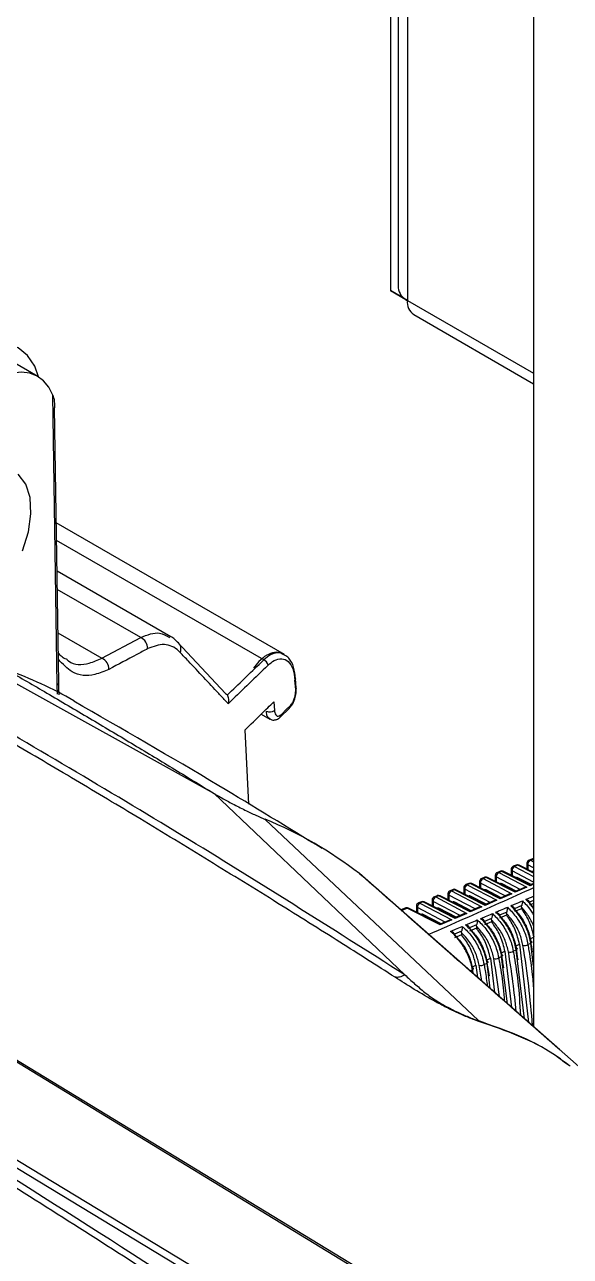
# Model space of a CAD drawing. Extents: x 7 to 135, y 1 to 99.
# Drawn here: x 97.46 to 99.055, y 15.537 to 19.14 of the extents above; entities that cross this region are included whole.
import ezdxf

# ---------------------------------------------------------------- set-up
doc = ezdxf.new("R2010")
doc.units = 0
doc.header["$MEASUREMENT"] = 0
doc.layers.add('OBJECT', color=7, linetype='CONTINUOUS')

msp = doc.modelspace()

# ---------------------------------------------------------------- linework, layer by layer
at = {"layer": 'OBJECT'}
for p, q in [((98.5523, 22.0209), (98.5523, 18.3696)), ((98.5787, 22.0361), (98.5787, 18.3328)), ((98.9478, 22.0449), (98.9478, 16.2081)), ((98.5292, 22.0075), (98.5292, 18.3614)), ((98.5292, 18.3614), (98.5574, 18.3451)), ((98.5787, 18.3328), (98.5292, 18.3614)), ((98.5574, 18.3523), (98.5574, 18.3451)), ((98.5574, 18.3451), (98.5787, 18.3328)), ((98.5787, 18.3328), (98.9478, 18.1198)), ((98.5973, 18.2916), (98.9478, 18.0893)), ((97.4989, 18.1107), (97.3898, 18.1736)), ((97.5553, 17.208), (97.5423, 18.0559)), ((97.5597, 17.2143), (97.5474, 18.0191)), ((98.2192, 17.2973), (97.5525, 17.6822)), ((98.1588, 17.2815), (97.5533, 17.631)), ((97.8871, 17.3493), (97.5547, 17.5412)), ((97.7993, 17.347), (97.5555, 17.4878)), ((97.5574, 17.3607), (97.6861, 17.2864)), ((97.6861, 17.2864), (97.7993, 17.347)), ((97.9064, 17.3337), (98.0474, 17.1835)), ((97.3779, 17.2441), (98.0139, 16.8907)), ((98.2523, 17.1948), (98.2502, 17.2222)), ((98.2534, 17.1999), (98.2515, 17.2273)), ((98.2523, 17.2274), (98.2523, 17.2268)), ((97.5562, 17.181), (97.5553, 17.208)), ((98.2539, 17.1931), (98.2541, 17.1992)), ((98.1886, 17.159), (98.1903, 17.1337)), ((98.1516, 17.1229), (98.1765, 17.1085)), ((98.2081, 17.1148), (98.2334, 17.1395)), ((98.1158, 16.8597), (98.1046, 17.0771)), ((98.0139, 16.8907), (98.5712, 16.3603)), ((98.7863, 16.2263), (98.1634, 16.8151)), ((98.8971, 16.6814), (98.8882, 16.6779)), ((98.9012, 16.6809), (98.8923, 16.6774)), ((98.9478, 16.6572), (98.9012, 16.6809)), ((98.9478, 16.6594), (98.9053, 16.681)), ((98.928, 16.6865), (98.928, 16.6694)), ((98.9478, 16.6736), (98.9309, 16.6824)), ((98.9309, 16.6824), (98.9309, 16.668)), ((98.9478, 16.701), (98.9344, 16.6958)), ((98.9385, 16.6953), (98.9478, 16.6989)), ((98.9385, 16.6953), (98.9478, 16.6904)), ((98.4384, 16.6563), (98.4465, 16.6494)), ((99.024, 16.141), (98.4384, 16.6563)), ((98.8048, 16.6456), (98.796, 16.6421)), ((98.8089, 16.645), (98.8001, 16.6416)), ((98.8942, 16.6017), (98.8089, 16.645)), ((98.894, 16.604), (98.8129, 16.6452)), ((98.8357, 16.6507), (98.8357, 16.6336)), ((98.9082, 16.6101), (98.8386, 16.6467)), ((98.8386, 16.6467), (98.8386, 16.6321)), ((98.851, 16.6635), (98.8421, 16.66)), ((98.8551, 16.6629), (98.8462, 16.6595)), ((98.8462, 16.6595), (98.9282, 16.6165)), ((98.938, 16.6208), (98.8551, 16.6629)), ((98.9378, 16.6231), (98.8591, 16.6631)), ((98.8819, 16.6686), (98.8819, 16.6515)), ((98.9478, 16.6315), (98.8847, 16.6646)), ((98.8847, 16.6646), (98.8847, 16.65)), ((98.8923, 16.6774), (98.9478, 16.6483)), ((98.8975, 16.6449), (98.8959, 16.6443)), ((98.9015, 16.6444), (98.8983, 16.6431)), ((98.9402, 16.6241), (98.9015, 16.6444)), ((98.9436, 16.6628), (98.9421, 16.6622)), ((98.9477, 16.6623), (98.9445, 16.661)), ((98.9478, 16.6622), (98.9477, 16.6623)), ((98.7124, 16.6097), (98.7037, 16.6064)), ((98.7165, 16.6092), (98.7078, 16.6058)), ((98.8065, 16.5635), (98.7165, 16.6092)), ((98.8063, 16.5658), (98.7206, 16.6093)), ((98.7435, 16.6149), (98.7435, 16.5977)), ((98.8205, 16.572), (98.7463, 16.6109)), ((98.7463, 16.6109), (98.7463, 16.5963)), ((98.7586, 16.6277), (98.7498, 16.6243)), ((98.7627, 16.6271), (98.7539, 16.6237)), ((98.7539, 16.6237), (98.8405, 16.5783)), ((98.8503, 16.5826), (98.7627, 16.6271)), ((98.8502, 16.5849), (98.7667, 16.6272)), ((98.7896, 16.6328), (98.7896, 16.6156)), ((98.8644, 16.5911), (98.7925, 16.6288)), ((98.7925, 16.6288), (98.7925, 16.6142)), ((98.8001, 16.6416), (98.8843, 16.5974)), ((98.8052, 16.6091), (98.8036, 16.6085)), ((98.8093, 16.6086), (98.8059, 16.6073)), ((98.8526, 16.5859), (98.8093, 16.6086)), ((98.8513, 16.627), (98.8498, 16.6264)), ((98.8554, 16.6265), (98.8521, 16.6252)), ((98.8964, 16.605), (98.8554, 16.6265)), ((98.9194, 16.615), (98.894, 16.604)), ((98.9282, 16.6165), (98.8942, 16.6017)), ((98.9478, 16.6274), (98.9378, 16.6231)), ((98.9478, 16.6251), (98.938, 16.6208)), ((98.6201, 16.5739), (98.6114, 16.5706)), ((98.6242, 16.5734), (98.6155, 16.5701)), ((98.7188, 16.5253), (98.6242, 16.5734)), ((98.7186, 16.5276), (98.6282, 16.5735)), ((98.6512, 16.5792), (98.6512, 16.5619)), ((98.7328, 16.5338), (98.6541, 16.5751)), ((98.6541, 16.5751), (98.6541, 16.5604)), ((98.6662, 16.5918), (98.6576, 16.5885)), ((98.6704, 16.5913), (98.6617, 16.588)), ((98.6617, 16.588), (98.7528, 16.5401)), ((98.7626, 16.5444), (98.6704, 16.5913)), ((98.7625, 16.5467), (98.6744, 16.5914)), ((98.6973, 16.597), (98.6973, 16.5798)), ((98.7767, 16.5529), (98.7002, 16.593)), ((98.7002, 16.593), (98.7002, 16.5783)), ((98.7078, 16.6058), (98.7966, 16.5592)), ((98.7129, 16.5734), (98.7112, 16.5727)), ((98.717, 16.5728), (98.7136, 16.5715)), ((98.7649, 16.5477), (98.717, 16.5728)), ((98.759, 16.5913), (98.7574, 16.5906)), ((98.7631, 16.5907), (98.7598, 16.5894)), ((98.8087, 16.5668), (98.7631, 16.5907)), ((98.8317, 16.5768), (98.8063, 16.5658)), ((98.8405, 16.5783), (98.8065, 16.5635)), ((98.8756, 16.5959), (98.8502, 16.5849)), ((98.8843, 16.5974), (98.8503, 16.5826)), ((98.9309, 16.5763), (98.9411, 16.5633)), ((98.9478, 16.5775), (98.9359, 16.5724)), ((98.5739, 16.556), (98.5592, 16.5503)), ((98.5609, 16.5489), (98.578, 16.5555)), ((98.675, 16.5063), (98.578, 16.5555)), ((98.6748, 16.5085), (98.582, 16.5556)), ((98.6051, 16.5613), (98.6051, 16.5439)), ((98.689, 16.5147), (98.6079, 16.5572)), ((98.6079, 16.5572), (98.6079, 16.5425)), ((98.6155, 16.5701), (98.709, 16.5211)), ((98.6206, 16.5376), (98.6189, 16.5369)), ((98.6247, 16.5371), (98.6212, 16.5357)), ((98.6772, 16.5095), (98.6247, 16.5371)), ((98.6668, 16.5555), (98.6651, 16.5548)), ((98.6709, 16.555), (98.6674, 16.5536)), ((98.721, 16.5286), (98.6709, 16.555)), ((98.744, 16.5387), (98.7186, 16.5276)), ((98.7528, 16.5401), (98.7188, 16.5253)), ((98.7879, 16.5578), (98.7625, 16.5467)), ((98.7966, 16.5592), (98.7626, 16.5444)), ((98.869, 16.544), (98.8482, 16.5351)), ((98.8683, 16.5399), (98.8683, 16.5348)), ((98.9129, 16.5627), (98.8921, 16.5538)), ((98.9122, 16.5538), (98.8922, 16.5451)), ((98.9122, 16.5584), (98.9122, 16.5538)), ((98.936, 16.5707), (98.9478, 16.5552)), ((98.9478, 16.5694), (98.936, 16.5642)), ((98.7002, 16.5196), (98.6748, 16.5085)), ((98.709, 16.5211), (98.675, 16.5063)), ((98.7812, 16.5065), (98.7606, 16.4976)), ((98.7806, 16.5028), (98.7806, 16.4966)), ((98.8251, 16.5252), (98.8044, 16.5164)), ((98.8245, 16.5157), (98.8045, 16.507)), ((98.8245, 16.5213), (98.8245, 16.5157)), ((98.8683, 16.5348), (98.8484, 16.5261)), ((98.7373, 16.4877), (98.7168, 16.4789)), ((98.7368, 16.4775), (98.7168, 16.4688)), ((98.7368, 16.4841), (98.7368, 16.4775)), ((98.7806, 16.4966), (98.7607, 16.4879)), ((98.9371, 16.4649), (98.9478, 16.4701)), ((98.8521, 16.4236), (98.864, 16.4294)), ((98.864, 16.4294), (98.8833, 16.2648)), ((98.8883, 16.4293), (98.897, 16.4332)), ((98.8946, 16.4442), (98.9065, 16.45)), ((98.9215, 16.2313), (98.897, 16.4332)), ((98.9065, 16.45), (98.9328, 16.2213)), ((98.931, 16.4487), (98.9397, 16.4527)), ((98.9478, 16.3852), (98.9397, 16.4527)), ((98.803, 16.3904), (98.8116, 16.3944)), ((98.8096, 16.403), (98.8216, 16.4088)), ((98.8208, 16.3199), (98.8116, 16.3944)), ((98.8216, 16.4088), (98.8335, 16.3087)), ((98.8457, 16.4099), (98.8543, 16.4138)), ((98.8712, 16.2755), (98.8543, 16.4138)), ((98.5712, 16.3603), (98.5712, 16.3603)), ((98.7618, 16.3718), (98.7688, 16.3749)), ((98.7671, 16.3825), (98.7791, 16.3883)), ((98.7701, 16.3644), (98.7688, 16.3749)), ((98.7791, 16.3883), (98.7834, 16.3528)), ((98.7863, 16.2263), (98.791, 16.2227)), ((99.1301, 16.0478), (99.022, 16.1428)), ((97.4245, 16.1133), (100.419, 14.2878)), ((100.1867, 14.1537), (97.1812, 15.9729)), ((100.1764, 14.1361), (97.1708, 15.9553))]:
    msp.add_line(p, q, dxfattribs=at)
at = {"layer": 'OBJECT', "flags": 128}
for points in [[(97.5004, 18.1098), (97.4895, 18.1401), (97.4689, 18.1716), (97.4413, 18.1937), (97.4079, 18.2056), (97.37, 18.2068), (97.3289, 18.1973), (97.2862, 18.1774)], [(97.5423, 18.0559), (97.5309, 18.0793), (97.5157, 18.098), (97.497, 18.1117), (97.4752, 18.1201), (97.4509, 18.1229), (97.4247, 18.12), (97.3971, 18.1116), (97.3689, 18.0978)], [(97.4535, 17.6007), (97.471, 17.6556), (97.4786, 17.7084), (97.476, 17.756), (97.4634, 17.7956), (97.4413, 17.825)], [(97.5607, 17.1788), (97.5602, 17.2), (97.5599, 17.2145)], [(98.2105, 17.1219), (98.2257, 17.1369), (98.2358, 17.1467)], [(98.8968, 16.4394), (98.898, 16.4388), (98.8989, 16.4382), (98.8994, 16.4375), (98.8996, 16.4367), (98.8994, 16.4358), (98.8989, 16.4349), (98.8981, 16.434), (98.897, 16.4332)], [(98.9395, 16.4588), (98.9407, 16.4583), (98.9415, 16.4577), (98.9421, 16.4569), (98.9423, 16.4561), (98.9421, 16.4552), (98.9416, 16.4544), (98.9408, 16.4535), (98.9397, 16.4527)], [(98.8114, 16.4004), (98.8126, 16.3999), (98.8134, 16.3993), (98.814, 16.3986), (98.8142, 16.3978), (98.814, 16.3969), (98.8135, 16.396), (98.8127, 16.3952), (98.8116, 16.3944)], [(98.8541, 16.4199), (98.8553, 16.4194), (98.8562, 16.4188), (98.8567, 16.418), (98.8569, 16.4172), (98.8567, 16.4163), (98.8562, 16.4155), (98.8554, 16.4146), (98.8543, 16.4138)], [(98.7687, 16.381), (98.7698, 16.3805), (98.7707, 16.3799), (98.7712, 16.3791), (98.7714, 16.3783), (98.7713, 16.3775), (98.7708, 16.3766), (98.7699, 16.3758), (98.7688, 16.3749)], [(100.426, 14.2882), (98.9404, 15.1939), (97.4314, 16.1138)]]:
    msp.add_lwpolyline(points, dxfattribs=at)
at = {"layer": 'OBJECT'}
for centre, radius, start, end in [((98.5973, 18.3741), 0.0453, 185.6949, 245.6253), ((98.6233, 18.3282), 0.0449, 174.0669, 234.6209), ((97.7841, 17.3147), 0.0357, 359.2676, 64.8195), ((97.8933, 17.3137), 0.0239, 333.6427, 56.7633), ((97.6707, 17.2541), 0.0358, 359.5151, 64.5708), ((98.1523, 17.263), 0.0195, 8.1693, 70.5943), ((97.0153, 16.1411), 1.1784, 60.0256, 70.4604), ((98.2465, 17.2267), 0.00587, 310.1544, 0.4523), ((97.5521, 17.2149), 0.00759, 294.7753, 355.9044), ((98.2488, 17.1991), 0.00556, 308.9824, 8.8479), ((98.1763, 17.1525), 0.0235, 246.1654, 306.5853), ((98.2017, 17.1209), 0.00881, 316.078, 7.079), ((98.227, 17.1456), 0.00881, 316.0618, 7.0175), ((97.7224, 15.7339), 1.1677, 52.1797, 67.8095), ((98.9007, 16.672), 0.01, 63.0658, 111.1945), ((98.8987, 16.6769), 0.00472, 56.7759, 108.7944), ((98.9034, 16.6768), 0.00462, 65.6426, 117.5159), ((98.938, 16.6865), 0.01, 111.1945, 180), ((98.9329, 16.687), 0.00496, 185.3403, 245.3085), ((98.9451, 16.6827), 0.0143, 117.7201, 180.9235), ((98.9359, 16.6913), 0.00472, 56.7772, 108.793), ((98.8084, 16.6362), 0.01, 63.0658, 111.1945), ((98.8063, 16.6411), 0.00472, 56.773, 108.8005), ((98.811, 16.6409), 0.00462, 65.6466, 117.5085), ((98.8457, 16.6507), 0.01, 111.1945, 180), ((98.8407, 16.6512), 0.00496, 185.3506, 245.3028), ((98.8528, 16.6469), 0.0143, 117.7212, 180.926), ((98.8436, 16.6556), 0.00472, 56.7759, 108.7944), ((98.8546, 16.6541), 0.01, 63.0658, 111.1945), ((98.8525, 16.659), 0.00472, 56.7759, 108.7944), ((98.8572, 16.6588), 0.00462, 65.6466, 117.5085), ((98.8919, 16.6686), 0.01, 111.1945, 180), ((98.8868, 16.6691), 0.00496, 185.3428, 245.3032), ((98.899, 16.6648), 0.0143, 117.7211, 180.9225), ((98.8898, 16.6735), 0.00472, 56.7757, 108.7926), ((98.716, 16.6004), 0.01, 63.0658, 111.1945), ((98.7139, 16.6053), 0.00472, 56.7779, 108.7956), ((98.7187, 16.6051), 0.00462, 65.6456, 117.5166), ((98.7535, 16.6149), 0.01, 111.1945, 180), ((98.7484, 16.6154), 0.00496, 185.3403, 245.3085), ((98.7606, 16.6111), 0.0143, 117.7207, 180.9229), ((98.7514, 16.6198), 0.00472, 56.7732, 108.797), ((98.7622, 16.6183), 0.01, 63.0658, 111.1945), ((98.7601, 16.6232), 0.00472, 56.7779, 108.7956), ((98.7648, 16.623), 0.00462, 65.6466, 117.5085), ((98.7996, 16.6328), 0.01, 111.1945, 180), ((98.7945, 16.6333), 0.00496, 185.3395, 245.3066), ((98.8067, 16.629), 0.0143, 117.7187, 180.9248), ((98.7975, 16.6377), 0.00472, 56.7737, 108.7945), ((98.6237, 16.5646), 0.01, 63.0658, 111.1945), ((98.6216, 16.5695), 0.00472, 56.7743, 108.7992), ((98.6263, 16.5693), 0.00462, 65.6405, 117.5217), ((98.6612, 16.5792), 0.01, 111.1945, 180), ((98.6561, 16.5796), 0.00496, 185.3498, 245.3009), ((98.6683, 16.5753), 0.0143, 117.7223, 180.9254), ((98.6591, 16.584), 0.00472, 56.7779, 108.7956), ((98.6699, 16.5825), 0.01, 63.0658, 111.1945), ((98.6678, 16.5874), 0.00472, 56.7759, 108.7944), ((98.6725, 16.5872), 0.00462, 65.6405, 117.5217), ((98.7073, 16.597), 0.01, 111.1945, 180), ((98.7023, 16.5975), 0.00496, 185.3451, 245.301), ((98.7144, 16.5932), 0.0143, 117.7222, 180.9219), ((98.7052, 16.6019), 0.00472, 56.7758, 108.7958), ((98.9329, 16.5808), 0.00496, 185.3403, 245.3085), ((98.5775, 16.5467), 0.01, 63.0658, 111.1945), ((98.5754, 16.5516), 0.00472, 56.7743, 108.7992), ((98.5801, 16.5514), 0.00462, 65.6476, 117.5146), ((98.6151, 16.5613), 0.01, 111.1945, 180), ((98.61, 16.5617), 0.00496, 185.3403, 245.3085), ((98.6222, 16.5574), 0.0143, 117.7248, 180.9229), ((98.613, 16.5661), 0.00472, 56.7842, 108.7945), ((98.8787, 16.4458), 0.0191, 255.8772, 300.2582), ((98.9214, 16.4651), 0.019, 255.6488, 300.2481), ((98.836, 16.4264), 0.0192, 256.0982, 300.2769), ((98.7932, 16.4071), 0.0193, 256.3244, 300.2897)]:
    msp.add_arc(centre, radius, start, end, dxfattribs=at)
for centre, major_axis, ratio, start_param, end_param in [((98.902, 16.6359), (-0.00492, 0.00878), 0.569277, 5.564272, 6.202582), ((98.9481, 16.6538), (-0.00492, 0.00878), 0.569277, 5.564272, 6.202582), ((98.8097, 16.6002), (-0.00492, 0.00878), 0.569277, 5.564272, 6.202582), ((98.8558, 16.6181), (-0.00492, 0.00878), 0.569277, 5.564272, 6.202582), ((98.9277, 16.6077), (0.014, -0.0005), 0.628267, 1.558596, 2.22252), ((98.9375, 16.612), (0.0003, 0.011), 0.034338, 5.635442, 6.267004), ((98.7174, 16.5644), (-0.00492, 0.00878), 0.569277, 5.564272, 6.202582), ((98.7636, 16.5823), (-0.00492, 0.00878), 0.569277, 5.564272, 6.202582), ((98.84, 16.5695), (0.014, -0.0005), 0.628267, 1.558596, 2.22252), ((98.8498, 16.5738), (0.0003, 0.011), 0.034338, 5.635442, 6.267004), ((98.8838, 16.5886), (0.014, -0.0005), 0.628267, 1.558596, 2.22252), ((98.8937, 16.5929), (0.0003, 0.011), 0.034338, 5.635442, 6.267004), ((98.6251, 16.5286), (-0.00492, 0.00878), 0.569277, 5.564272, 6.202582), ((98.6713, 16.5465), (-0.00492, 0.00878), 0.569277, 5.564272, 6.202582), ((98.7523, 16.5313), (0.014, -0.0005), 0.628267, 1.558596, 2.22252), ((98.7621, 16.5356), (0.0003, 0.011), 0.034338, 5.635442, 6.267004), ((98.7961, 16.5504), (0.014, -0.0005), 0.628267, 1.558596, 2.22252), ((98.806, 16.5547), (0.0003, 0.011), 0.034338, 5.635442, 6.267004), ((98.6745, 16.4974), (0.0003, 0.011), 0.034338, 5.635442, 6.267004), ((98.7085, 16.5123), (0.014, -0.0005), 0.628267, 1.558596, 2.22252), ((98.7183, 16.5165), (0.0003, 0.011), 0.034338, 5.635442, 6.267004), ((97.3824, 16.958), (-1.0895, 1.9203), 0.572321, 4.120512, 4.138642), ((97.3751, 16.9554), (-1.1181, 1.9031), 0.582398, 4.004312, 4.127029), ((97.4263, 16.9833), (-1.0879, 1.9175), 0.572321, 4.118714, 4.135255), ((97.2947, 16.9074), (-1.0927, 1.926), 0.572321, 4.123176, 4.145392), ((97.2875, 16.9048), (-1.1214, 1.9087), 0.582398, 4.076801, 4.133782), ((97.3386, 16.9327), (-1.0911, 1.9232), 0.572321, 4.122025, 4.142021), ((97.3313, 16.9301), (-1.1197, 1.9059), 0.582398, 4.039887, 4.13041), ((97.2509, 16.8821), (-1.0943, 1.9288), 0.572321, 4.139942, 4.148755), ((97.2436, 16.8795), (-1.123, 1.9115), 0.582398, 4.113622, 4.137147)]:
    msp.add_ellipse(centre, major_axis=major_axis, ratio=ratio, start_param=start_param, end_param=end_param, dxfattribs=at)
for points, knots in [([(97.5423, 18.0559), (97.5442, 18.0497), (97.5475, 18.0384), (97.5471, 18.0251), (97.5469, 18.0191)], [0, 0, 0, 0, 0.549989, 1, 1, 1, 1]), ([(97.7993, 17.347), (97.8185, 17.3547), (97.8494, 17.3671), (97.8739, 17.3523), (97.8832, 17.3467)], [0, 0, 0, 0, 0.62041, 1, 1, 1, 1]), ([(97.9108, 17.3297), (97.9034, 17.3378), (97.8953, 17.3466), (97.8847, 17.3502), (97.8838, 17.3505)], [0, 0, 0, 0, 0.908616, 1, 1, 1, 1]), ([(97.5821, 17.2831), (97.578, 17.2849), (97.5698, 17.2885), (97.5622, 17.2976), (97.5583, 17.302)], [0, 0, 0, 0, 0.503273, 1, 1, 1, 1]), ([(97.8198, 17.3143), (97.8092, 17.3085), (97.7715, 17.2883), (97.7337, 17.2682), (97.7065, 17.2538)], [0, 0, 0, 0, 0.283442, 1, 1, 1, 1]), ([(97.9147, 17.3031), (97.9133, 17.3046), (97.9, 17.318), (97.8695, 17.3327), (97.8364, 17.3204), (97.8198, 17.3143)], [0, 0, 0, 0, 0.055698, 0.528179, 1, 1, 1, 1]), ([(98.0553, 17.1532), (98.0532, 17.1554), (98.044, 17.1653), (98.0056, 17.2066), (97.9609, 17.2543), (97.9227, 17.2947), (97.9147, 17.3031)], [0, 0, 0, 0, 0.044596, 0.202192, 0.832595, 1, 1, 1, 1]), ([(98.22, 17.2953), (98.218, 17.297), (98.2097, 17.304), (98.1899, 17.3045), (98.1666, 17.296), (98.1462, 17.2796), (98.1343, 17.2639), (98.1291, 17.2572)], [0, 0, 0, 0, 0.078524, 0.320992, 0.554022, 0.809155, 1, 1, 1, 1]), ([(98.2197, 17.2951), (98.2148, 17.298), (98.203, 17.3051), (98.1811, 17.2992), (98.1655, 17.2868), (98.1588, 17.2815)], [0, 0, 0, 0, 0.28477, 0.691893, 1, 1, 1, 1]), ([(98.2522, 17.2268), (98.2507, 17.2381), (98.2475, 17.2616), (98.2362, 17.285), (98.2242, 17.2927), (98.22, 17.2953)], [0, 0, 0, 0, 0.380251, 0.783091, 1, 1, 1, 1]), ([(97.7065, 17.2538), (97.6928, 17.248), (97.6556, 17.2322), (97.602, 17.236), (97.5715, 17.2691), (97.5586, 17.2831)], [0, 0, 0, 0, 0.251886, 0.68346, 1, 1, 1, 1]), ([(97.5814, 17.2848), (97.5836, 17.2827), (97.6026, 17.2645), (97.6402, 17.2666), (97.6737, 17.2811), (97.6861, 17.2864)], [0, 0, 0, 0, 0.077934, 0.659746, 1, 1, 1, 1]), ([(98.0528, 17.1788), (98.0857, 17.2106), (98.121, 17.2448), (98.1563, 17.2791), (98.1588, 17.2815)], [0, 0, 0, 0, 0.930023, 1, 1, 1, 1]), ([(98.1716, 17.2658), (98.1692, 17.2634), (98.1304, 17.2259), (98.0916, 17.1883), (98.0553, 17.1532)], [0, 0, 0, 0, 0.063733, 1, 1, 1, 1]), ([(98.1716, 17.2658), (98.1775, 17.2708), (98.1911, 17.2824), (98.212, 17.2872), (98.2311, 17.2787), (98.2453, 17.2571), (98.2486, 17.2339), (98.2502, 17.2222)], [0, 0, 0, 0, 0.161508, 0.374624, 0.583394, 0.791695, 1, 1, 1, 1]), ([(97.4094, 17.2517), (97.4481, 17.2293), (97.5289, 17.1824), (97.6498, 17.1111), (97.7718, 17.0382), (97.8931, 16.9648), (97.9732, 16.9157), (98.0139, 16.8907)], [0, 0, 0, 0, 0.187145, 0.391348, 0.595125, 0.793954, 1, 1, 1, 1]), ([(98.2333, 17.1397), (98.236, 17.1428), (98.2428, 17.15), (98.2497, 17.1659), (98.2541, 17.1818), (98.254, 17.1902), (98.2539, 17.1931)], [0, 0, 0, 0, 0.2328643, 0.5628067, 0.8466364, 1, 1, 1, 1]), ([(98.2358, 17.1467), (98.2373, 17.1484), (98.2409, 17.1523), (98.2459, 17.1614), (98.25, 17.1727), (98.2524, 17.1844), (98.2523, 17.1913), (98.2523, 17.1948)], [0, 0, 0, 0, 0.160433, 0.37763, 0.588082, 0.793922, 1, 1, 1, 1]), ([(98.5427, 16.3533), (98.489, 16.3875), (98.3753, 16.46), (98.1941, 16.5737), (97.9992, 16.6942), (97.8018, 16.8143), (97.6086, 16.9301), (97.4197, 17.0417), (97.2932, 17.1151), (97.2299, 17.1518)], [0, 0, 0, 0, 0.124105, 0.263212, 0.41732, 0.571428, 0.714286, 0.857143, 1, 1, 1, 1]), ([(98.5712, 16.3603), (98.3549, 16.4975), (97.9224, 16.7719), (97.4804, 17.0306), (97.2594, 17.16)], [0, 0, 0, 0, 0.5000023, 1, 1, 1, 1]), ([(98.3296, 16.7295), (98.2292, 16.7912), (97.9893, 16.9386), (97.7453, 17.0792), (97.6035, 17.1609)], [0, 0, 0, 0, 0.4184673, 1, 1, 1, 1]), ([(98.0474, 17.1835), (98.0493, 17.1822), (98.0514, 17.1807), (98.0527, 17.179), (98.0528, 17.1788)], [0, 0, 0, 0, 0.916074, 1, 1, 1, 1]), ([(98.0553, 17.1532), (98.0553, 17.1532), (98.0559, 17.155), (98.057, 17.1596), (98.0572, 17.1668), (98.0557, 17.174), (98.0538, 17.1772), (98.0528, 17.1788)], [0, 0, 0, 0, 0.008356, 0.186426, 0.481884, 0.747042, 1, 1, 1, 1]), ([(98.1046, 17.0771), (98.1206, 17.0927), (98.1486, 17.12), (98.1766, 17.1473), (98.1886, 17.159)], [0, 0, 0, 0, 0.571196, 1, 1, 1, 1]), ([(98.1767, 17.1091), (98.175, 17.1102), (98.1709, 17.1127), (98.1677, 17.121), (98.167, 17.1282), (98.1668, 17.131)], [0, 0, 0, 0, 0.306221, 0.731743, 1, 1, 1, 1]), ([(98.1767, 17.109), (98.1779, 17.1082), (98.182, 17.1053), (98.1907, 17.1051), (98.2003, 17.1081), (98.2053, 17.1124), (98.2081, 17.1148)], [0, 0, 0, 0, 0.1296219, 0.4254334, 0.6918127, 1, 1, 1, 1]), ([(98.1903, 17.1337), (98.1905, 17.1317), (98.191, 17.1265), (98.1936, 17.1203), (98.1982, 17.1166), (98.2042, 17.1168), (98.2084, 17.1202), (98.2105, 17.1219)], [0, 0, 0, 0, 0.131882, 0.34099, 0.55715, 0.778708, 1, 1, 1, 1]), ([(98.0139, 16.8907), (98.0167, 16.889), (98.0237, 16.8848), (98.0412, 16.8748), (98.0689, 16.8597), (98.1038, 16.8422), (98.138, 16.826), (98.1547, 16.8189), (98.1634, 16.8151)], [0, 0, 0, 0, 0.061295, 0.157978, 0.353026, 0.568966, 0.775601, 1, 1, 1, 1]), ([(95.7189, 16.7949), (96.0676, 16.5913), (96.7648, 16.184), (97.8087, 15.5279), (98.8502, 14.8421), (99.5414, 14.356), (99.887, 14.1129)], [0, 0, 0, 0, 0.25003, 0.500058, 0.750055, 1, 1, 1, 1]), ([(99.8759, 14.0961), (99.7115, 14.2125), (99.3773, 14.4494), (98.8663, 14.8004), (98.3379, 15.1549), (97.8076, 15.5009), (97.28, 15.8358), (96.7598, 16.157), (96.2357, 16.4721), (95.8849, 16.6753), (95.709, 16.7772)], [0, 0, 0, 0, 0.118989, 0.241992, 0.369009, 0.500039, 0.623805, 0.748387, 0.873785, 1, 1, 1, 1]), ([(99.024, 16.141), (98.9604, 16.197), (98.8327, 16.3094), (98.6427, 16.4766), (98.5096, 16.5941), (98.4431, 16.6528)], [0, 0, 0, 0, 0.332263, 0.666681, 1, 1, 1, 1]), ([(98.9478, 16.6149), (98.9143, 16.5998), (98.8127, 16.5538), (98.71, 16.5085), (98.6412, 16.478)], [0, 0, 0, 0, 0.329584, 1, 1, 1, 1]), ([(98.8809, 16.5621), (98.8856, 16.5641), (98.897, 16.5689), (98.9083, 16.5737), (98.915, 16.5765)], [0, 0, 0, 0, 0.412431, 1, 1, 1, 1]), ([(98.915, 16.5765), (98.915, 16.5765), (98.915, 16.5759), (98.915, 16.574), (98.9146, 16.5705), (98.9139, 16.5662), (98.9132, 16.5638), (98.9129, 16.5627)], [0, 0, 0, 0, 0.008321, 0.166408, 0.512965, 0.780846, 1, 1, 1, 1]), ([(98.915, 16.5765), (98.9167, 16.5749), (98.9229, 16.5691), (98.9349, 16.5561), (98.9431, 16.5425), (98.9478, 16.5348)], [0, 0, 0, 0, 0.138038, 0.505231, 1, 1, 1, 1]), ([(98.9249, 16.5807), (98.9296, 16.5827), (98.9372, 16.5859), (98.9448, 16.5891), (98.9478, 16.5904)], [0, 0, 0, 0, 0.613956, 1, 1, 1, 1]), ([(98.9478, 16.5532), (98.9461, 16.5559), (98.9409, 16.5644), (98.9327, 16.5731), (98.9265, 16.5791), (98.9249, 16.5807)], [0, 0, 0, 0, 0.257975, 0.798625, 1, 1, 1, 1]), ([(98.9359, 16.5724), (98.9356, 16.5733), (98.9349, 16.5752), (98.9318, 16.5779), (98.9282, 16.5797), (98.9257, 16.5805), (98.9249, 16.5807), (98.9249, 16.5807)], [0, 0, 0, 0, 0.217444, 0.491747, 0.856139, 0.991889, 1, 1, 1, 1]), ([(98.793, 16.5249), (98.7977, 16.5269), (98.8091, 16.5317), (98.8204, 16.5365), (98.8271, 16.5393)], [0, 0, 0, 0, 0.412497, 1, 1, 1, 1]), ([(98.8271, 16.5393), (98.8271, 16.5393), (98.8271, 16.5386), (98.8271, 16.5365), (98.8267, 16.5329), (98.826, 16.5287), (98.8254, 16.5263), (98.8251, 16.5252)], [0, 0, 0, 0, 0.0081507, 0.2069055, 0.5377494, 0.7912597, 1, 1, 1, 1]), ([(98.8271, 16.5393), (98.8289, 16.5377), (98.8352, 16.532), (98.8501, 16.5161), (98.8691, 16.4881), (98.883, 16.4557), (98.8869, 16.4365), (98.8883, 16.4293)], [0, 0, 0, 0, 0.0590024, 0.2108554, 0.5147326, 0.8189782, 1, 1, 1, 1]), ([(98.837, 16.5435), (98.8417, 16.5455), (98.853, 16.5503), (98.8644, 16.5551), (98.8711, 16.558)], [0, 0, 0, 0, 0.412464, 1, 1, 1, 1]), ([(98.897, 16.4332), (98.8958, 16.4392), (98.8923, 16.4574), (98.8798, 16.4889), (98.8609, 16.5185), (98.8456, 16.5355), (98.8387, 16.5419), (98.837, 16.5435)], [0, 0, 0, 0, 0.152332, 0.45946, 0.766109, 0.941052, 1, 1, 1, 1]), ([(98.8482, 16.5351), (98.848, 16.5359), (98.8473, 16.5378), (98.8444, 16.5405), (98.8408, 16.5424), (98.838, 16.5433), (98.837, 16.5435), (98.837, 16.5435)], [0, 0, 0, 0, 0.20674, 0.464932, 0.810713, 0.992038, 1, 1, 1, 1]), ([(98.8683, 16.5399), (98.8684, 16.541), (98.8685, 16.5423), (98.8689, 16.5437), (98.869, 16.544)], [0, 0, 0, 0, 0.819105, 1, 1, 1, 1]), ([(98.9167, 16.4467), (98.9141, 16.458), (98.9087, 16.4804), (98.8911, 16.5138), (98.8758, 16.5314), (98.8683, 16.5399)], [0, 0, 0, 0, 0.3406012, 0.6812768, 1, 1, 1, 1]), ([(98.8711, 16.558), (98.8711, 16.5579), (98.8711, 16.5573), (98.871, 16.5552), (98.8707, 16.5517), (98.87, 16.5474), (98.8693, 16.545), (98.869, 16.544)], [0, 0, 0, 0, 0.0082326, 0.1870017, 0.5256311, 0.7861812, 1, 1, 1, 1]), ([(98.8711, 16.558), (98.8728, 16.5564), (98.8791, 16.5506), (98.8938, 16.5345), (98.9126, 16.5062), (98.926, 16.4743), (98.9297, 16.4555), (98.931, 16.4487)], [0, 0, 0, 0, 0.0587321, 0.212375, 0.5198861, 0.8277772, 1, 1, 1, 1]), ([(98.9397, 16.4527), (98.9385, 16.4587), (98.9351, 16.4768), (98.9226, 16.5083), (98.904, 16.5375), (98.8892, 16.5543), (98.8826, 16.5605), (98.8809, 16.5621)], [0, 0, 0, 0, 0.154143, 0.464927, 0.77522, 0.941323, 1, 1, 1, 1]), ([(98.8921, 16.5538), (98.8918, 16.5546), (98.8911, 16.5565), (98.8881, 16.5592), (98.8845, 16.5611), (98.8818, 16.5619), (98.881, 16.5621), (98.8809, 16.5621)], [0, 0, 0, 0, 0.211947, 0.477995, 0.832967, 0.991967, 1, 1, 1, 1]), ([(98.8922, 16.5522), (98.8999, 16.5431), (98.9153, 16.5248), (98.9321, 16.4913), (98.9371, 16.4695), (98.9395, 16.4588)], [0, 0, 0, 0, 0.337675, 0.675295, 1, 1, 1, 1]), ([(98.9122, 16.5584), (98.9122, 16.5595), (98.9123, 16.5609), (98.9128, 16.5624), (98.9129, 16.5627)], [0, 0, 0, 0, 0.794593, 1, 1, 1, 1]), ([(98.9478, 16.5038), (98.9431, 16.5138), (98.9337, 16.5339), (98.9194, 16.5502), (98.9122, 16.5584)], [0, 0, 0, 0, 0.496464, 1, 1, 1, 1]), ([(98.949, 16.4707), (98.9457, 16.4843), (98.9394, 16.5102), (98.9235, 16.5385), (98.9139, 16.5515), (98.9122, 16.5538)], [0, 0, 0, 0, 0.477153, 0.907814, 1, 1, 1, 1]), ([(98.7051, 16.4875), (98.7098, 16.4895), (98.7212, 16.4944), (98.7325, 16.4992), (98.7392, 16.502)], [0, 0, 0, 0, 0.412556, 1, 1, 1, 1]), ([(98.7392, 16.502), (98.7392, 16.502), (98.7392, 16.501), (98.7392, 16.4985), (98.7388, 16.4946), (98.7381, 16.4908), (98.7376, 16.4887), (98.7373, 16.4877)], [0, 0, 0, 0, 0.007981, 0.299092, 0.602914, 0.800701, 1, 1, 1, 1]), ([(98.7392, 16.502), (98.7411, 16.5004), (98.7475, 16.4949), (98.7626, 16.4793), (98.7821, 16.4517), (98.797, 16.4186), (98.8013, 16.3985), (98.803, 16.3904)], [0, 0, 0, 0, 0.059553, 0.208064, 0.505163, 0.802608, 1, 1, 1, 1]), ([(98.7491, 16.5062), (98.7538, 16.5082), (98.7651, 16.513), (98.7765, 16.5179), (98.7831, 16.5207)], [0, 0, 0, 0, 0.412527, 1, 1, 1, 1]), ([(98.8116, 16.3944), (98.8104, 16.4004), (98.8068, 16.4186), (98.7941, 16.4501), (98.7746, 16.4803), (98.7585, 16.4979), (98.7509, 16.5046), (98.7491, 16.5062)], [0, 0, 0, 0, 0.148954, 0.449261, 0.749101, 0.940502, 1, 1, 1, 1]), ([(98.7606, 16.4976), (98.7603, 16.4985), (98.7598, 16.5003), (98.757, 16.503), (98.7533, 16.505), (98.7504, 16.5059), (98.7491, 16.5062), (98.7491, 16.5062)], [0, 0, 0, 0, 0.197195, 0.440804, 0.768929, 0.992204, 1, 1, 1, 1]), ([(98.7806, 16.5028), (98.7807, 16.5038), (98.7808, 16.505), (98.7812, 16.5063), (98.7812, 16.5065)], [0, 0, 0, 0, 0.873696, 1, 1, 1, 1]), ([(98.8314, 16.4078), (98.8287, 16.4191), (98.8232, 16.4416), (98.805, 16.4758), (98.7888, 16.4937), (98.7806, 16.5028)], [0, 0, 0, 0, 0.331873, 0.663815, 1, 1, 1, 1]), ([(98.7831, 16.5207), (98.7831, 16.5207), (98.7832, 16.5197), (98.7831, 16.5173), (98.7827, 16.5135), (98.782, 16.5096), (98.7815, 16.5075), (98.7812, 16.5065)], [0, 0, 0, 0, 0.008079, 0.282732, 0.5938, 0.796128, 1, 1, 1, 1]), ([(98.7831, 16.5207), (98.785, 16.5191), (98.7914, 16.5135), (98.8064, 16.4977), (98.8256, 16.4699), (98.84, 16.4372), (98.8441, 16.4175), (98.8457, 16.4099)], [0, 0, 0, 0, 0.059279, 0.209423, 0.509833, 0.8106, 1, 1, 1, 1]), ([(98.8543, 16.4138), (98.8531, 16.4198), (98.8496, 16.438), (98.837, 16.4695), (98.8177, 16.4994), (98.8021, 16.5167), (98.7948, 16.5233), (98.793, 16.5249)], [0, 0, 0, 0, 0.150605, 0.454244, 0.757411, 0.940777, 1, 1, 1, 1]), ([(98.8044, 16.5164), (98.8042, 16.5172), (98.8036, 16.5191), (98.8007, 16.5218), (98.797, 16.5237), (98.7942, 16.5246), (98.7931, 16.5249), (98.793, 16.5249)], [0, 0, 0, 0, 0.201837, 0.452546, 0.789369, 0.992111, 1, 1, 1, 1]), ([(98.8045, 16.515), (98.8123, 16.5062), (98.828, 16.4884), (98.8459, 16.4542), (98.8514, 16.4315), (98.8541, 16.4199)], [0, 0, 0, 0, 0.328832, 0.657619, 1, 1, 1, 1]), ([(98.8245, 16.5213), (98.8246, 16.5224), (98.8247, 16.5237), (98.825, 16.525), (98.8251, 16.5252)], [0, 0, 0, 0, 0.845428, 1, 1, 1, 1]), ([(98.8741, 16.4273), (98.8714, 16.4385), (98.866, 16.461), (98.8481, 16.4948), (98.8323, 16.5126), (98.8245, 16.5213)], [0, 0, 0, 0, 0.336125, 0.672319, 1, 1, 1, 1]), ([(98.864, 16.4294), (98.8605, 16.4436), (98.8539, 16.4702), (98.8369, 16.4995), (98.8266, 16.5129), (98.8245, 16.5157)], [0, 0, 0, 0, 0.477916, 0.890826, 1, 1, 1, 1]), ([(98.8484, 16.5336), (98.8561, 16.5246), (98.8716, 16.5066), (98.889, 16.4728), (98.8942, 16.4505), (98.8968, 16.4394)], [0, 0, 0, 0, 0.333135, 0.666223, 1, 1, 1, 1]), ([(98.9065, 16.45), (98.9031, 16.4639), (98.8966, 16.4902), (98.8802, 16.519), (98.8702, 16.5322), (98.8683, 16.5348)], [0, 0, 0, 0, 0.477553, 0.899063, 1, 1, 1, 1]), ([(98.7688, 16.3749), (98.7676, 16.381), (98.764, 16.3992), (98.7513, 16.4307), (98.7314, 16.4612), (98.715, 16.479), (98.707, 16.4859), (98.7051, 16.4875)], [0, 0, 0, 0, 0.147377, 0.444496, 0.741155, 0.94022, 1, 1, 1, 1]), ([(98.7168, 16.4789), (98.7165, 16.4797), (98.716, 16.4815), (98.7133, 16.4842), (98.7096, 16.4863), (98.7065, 16.4872), (98.7052, 16.4875), (98.7051, 16.4875)], [0, 0, 0, 0, 0.192788, 0.42965, 0.749297, 0.992263, 1, 1, 1, 1]), ([(98.7168, 16.4778), (98.7248, 16.4691), (98.7406, 16.4518), (98.7597, 16.4171), (98.7656, 16.3935), (98.7687, 16.381)], [0, 0, 0, 0, 0.320861, 0.641679, 1, 1, 1, 1]), ([(98.7368, 16.4841), (98.7369, 16.4852), (98.737, 16.4863), (98.7373, 16.4876), (98.7373, 16.4877)], [0, 0, 0, 0, 0.9040635, 1, 1, 1, 1]), ([(98.7887, 16.3884), (98.7859, 16.3996), (98.7804, 16.4221), (98.762, 16.4567), (98.7453, 16.4748), (98.7368, 16.4841)], [0, 0, 0, 0, 0.327832, 0.655736, 1, 1, 1, 1]), ([(98.7791, 16.3883), (98.7761, 16.4005), (98.7702, 16.425), (98.7535, 16.456), (98.7411, 16.472), (98.7368, 16.4775)], [0, 0, 0, 0, 0.396562, 0.79319, 1, 1, 1, 1]), ([(98.7607, 16.4964), (98.7685, 16.4877), (98.7843, 16.4701), (98.8028, 16.4357), (98.8085, 16.4125), (98.8114, 16.4004)], [0, 0, 0, 0, 0.3247441, 0.6494484, 1, 1, 1, 1]), ([(98.8216, 16.4088), (98.8179, 16.4234), (98.8111, 16.4503), (98.7936, 16.4801), (98.783, 16.4936), (98.7806, 16.4966)], [0, 0, 0, 0, 0.478249, 0.883044, 1, 1, 1, 1]), ([(98.8883, 16.4293), (98.8893, 16.4234), (98.8941, 16.394), (98.9042, 16.3303), (98.9072, 16.275), (98.909, 16.2422)], [0, 0, 0, 0, 0.092201, 0.461064, 1, 1, 1, 1]), ([(98.931, 16.4487), (98.932, 16.4429), (98.9367, 16.4135), (98.9445, 16.3657), (98.9468, 16.3257), (98.9478, 16.3082)], [0, 0, 0, 0, 0.123236, 0.616255, 1, 1, 1, 1]), ([(98.8457, 16.4099), (98.8466, 16.404), (98.8515, 16.3746), (98.8589, 16.3316), (98.8612, 16.2963), (98.8621, 16.2835)], [0, 0, 0, 0, 0.137674, 0.688451, 1, 1, 1, 1]), ([(98.5712, 16.3603), (98.5661, 16.3575), (98.5558, 16.352), (98.547, 16.3529), (98.5427, 16.3533)], [0, 0, 0, 0, 0.499995, 1, 1, 1, 1]), ([(98.5712, 16.3603), (98.5807, 16.3516), (98.5997, 16.3343), (98.6289, 16.3089), (98.6604, 16.2857), (98.6906, 16.2685), (98.7131, 16.257), (98.7293, 16.2493), (98.7459, 16.2419), (98.7616, 16.2353), (98.7757, 16.2298), (98.7831, 16.2273), (98.7863, 16.2263)], [0, 0, 0, 0, 0.167654, 0.336417, 0.499288, 0.624454, 0.681335, 0.749951, 0.805261, 0.875044, 0.945879, 1, 1, 1, 1]), ([(98.803, 16.3904), (98.804, 16.3846), (98.8076, 16.3632), (98.8107, 16.3421), (98.8129, 16.3268)], [0, 0, 0, 0, 0.276408, 1, 1, 1, 1]), ([(98.791, 16.2227), (98.7827, 16.2257), (98.766, 16.2315), (98.7329, 16.2456), (98.6972, 16.2624), (98.6499, 16.2872), (98.5978, 16.3182), (98.561, 16.3416), (98.5427, 16.3533)], [0, 0, 0, 0, 0.125022, 0.25026, 0.372598, 0.500557, 0.750171, 1, 1, 1, 1]), ([(98.7863, 16.2263), (98.8622, 16.2002), (98.9562, 16.1678), (99.0345, 16.1082), (99.0496, 16.0966)], [0, 0, 0, 0, 0.807224, 1, 1, 1, 1]), ([(99.0542, 16.0931), (99.0392, 16.1046), (98.961, 16.1642), (98.867, 16.1966), (98.791, 16.2227)], [0, 0, 0, 0, 0.1923075, 1, 1, 1, 1])]:
    msp.add_open_spline(points, degree=3, knots=knots, dxfattribs=at)

doc.saveas('drawing.dxf')
